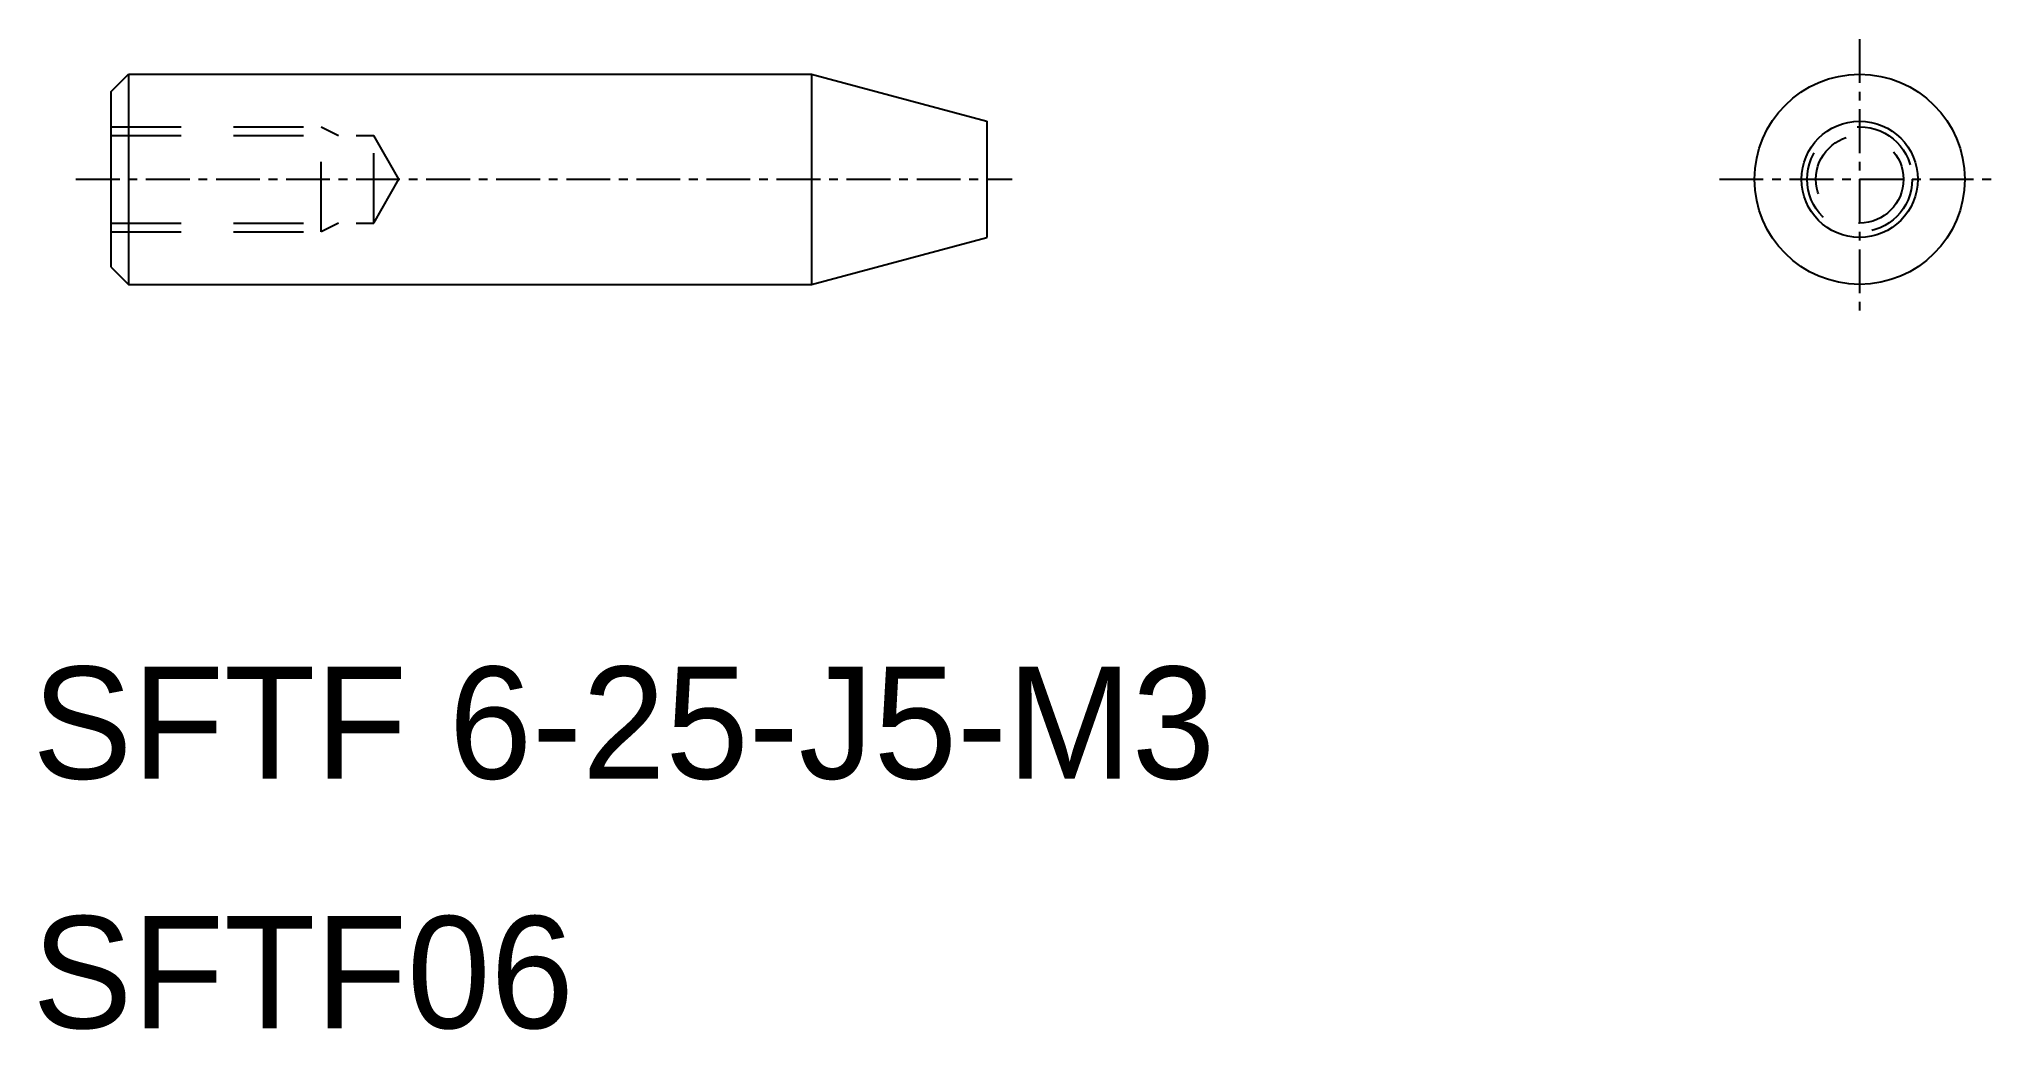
# Model space of a CAD drawing. Extents: x 284.5 to 340.5, y 86.5 to 114.8.
import ezdxf

# ---------------------------------------------------------------- set-up
doc = ezdxf.new("R2010")
doc.units = 0
doc.linetypes.add('CENTER', pattern=[2, 1.25, -0.25, 0.25, -0.25])
doc.linetypes.add('DASHED', pattern=[3.5, 2, -1.5])
doc.layers.get('0').update_dxf_attribs({"linetype": 'CONTINUOUS'})
doc.layers.add('CENTER', color=1, linetype='CENTER')

msp = doc.modelspace()

# ---------------------------------------------------------------- linework, layer by layer
at = {"color": 7, "linetype": 'CONTINUOUS'}
for p, q in [((286.542, 113.281), (287.042, 113.781)), ((287.042, 113.781), (306.542, 113.781)), ((287.042, 113.781), (287.042, 107.781)), ((306.542, 113.781), (306.542, 107.781)), ((306.542, 113.781), (311.542, 112.441)), ((286.542, 113.281), (286.542, 108.281)), ((311.542, 112.441), (311.542, 109.12)), ((311.542, 112.031), (311.542, 112.031)), ((306.542, 107.781), (311.542, 109.12)), ((286.542, 108.281), (287.042, 107.781)), ((287.042, 107.781), (306.542, 107.781))]:
    msp.add_line(p, q, dxfattribs=at)
at = {"color": 3, "linetype": 'DASHED'}
for p, q in [((286.542, 112.281), (292.542, 112.281)), ((286.542, 112.031), (294.042, 112.031)), ((292.542, 109.281), (292.542, 112.281)), ((292.542, 112.281), (293.042, 112.031)), ((294.764, 110.781), (294.042, 112.031)), ((294.042, 109.531), (294.042, 112.031)), ((294.042, 109.531), (294.764, 110.781)), ((286.542, 109.531), (294.042, 109.531)), ((286.542, 109.281), (292.542, 109.281)), ((293.042, 109.531), (292.542, 109.281))]:
    msp.add_line(p, q, dxfattribs=at)
at = {"color": 7, "linetype": 'CONTINUOUS'}
for radius in [3, 1.66]:
    msp.add_circle((336.458, 110.781), radius, dxfattribs=at)
at = {"color": 3, "linetype": 'DASHED'}
for radius in [1.5, 1.25]:
    msp.add_circle((336.458, 110.781), radius, dxfattribs=at)
at = {"layer": 'CENTER', "linetype": 'CENTER'}
for p, q in [((336.458, 114.781), (336.458, 106.781)), ((285.542, 110.781), (312.264, 110.781)), ((332.458, 110.781), (340.458, 110.781))]:
    msp.add_line(p, q, dxfattribs=at)

# ---------------------------------------------------------------- texts
at = {"color": 7, "linetype": 'CONTINUOUS'}
for s, p in [('SFTF 6-25-J5-M3', (284.3, 93.669)), ('SFTF06', (284.3, 86.546))]:
    msp.add_text(s, height=3.2, dxfattribs=at).set_placement(p)

doc.saveas('drawing.dxf')
